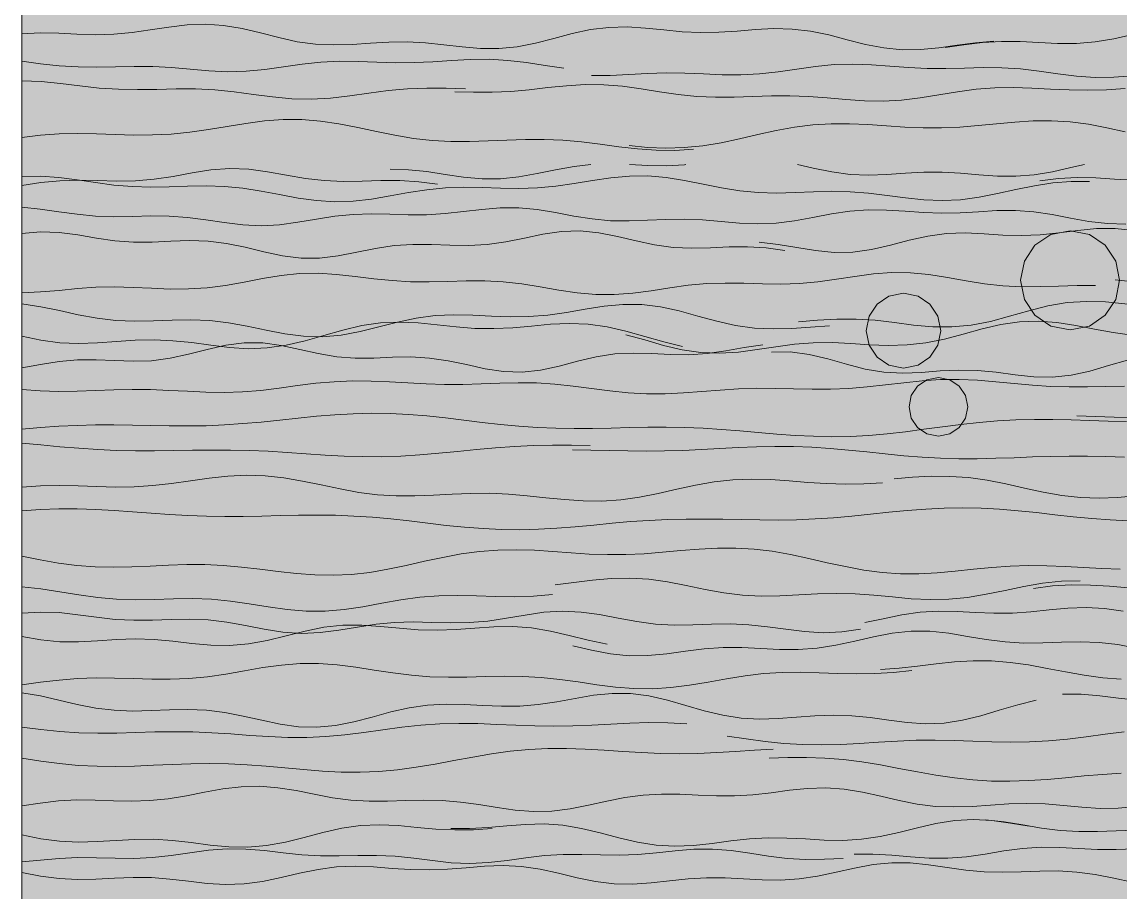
# Model space of a CAD drawing. Header units: metres. Extents: x 0 to 46.1, y -33.1 to 1.9.
# Drawn here: x 9 to 10.358, y -26.9 to -25.823 of the extents above; entities that cross this region are included whole.
import ezdxf

# ---------------------------------------------------------------- set-up
doc = ezdxf.new("R2010")
doc.units = ezdxf.units.M
doc.header["$LTSCALE"] = 0.02
doc.layers.add('CONTEXT', color=7, linetype='Continuous', lineweight=13, true_color=0x787878)
doc.layers.add('SEEN', color=7, linetype='Continuous', lineweight=20, true_color=0x000000)
doc.layers.add('FILL_(240, 240, 240)', color=7, linetype='Continuous', true_color=0xf0f0f0)

msp = doc.modelspace()

# ---------------------------------------------------------------- hatches: boundary and pattern name
at = {"layer": 'FILL_(240, 240, 240)'}
msp.add_hatch(color=256, dxfattribs=at).paths.add_polyline_path([(19, -28), (19, -25.5), (9, -25.5), (9, -28), (19, -28)])

# ---------------------------------------------------------------- linework, layer by layer
at = {"layer": 'CONTEXT'}
msp.add_lwpolyline([(9, -28), (19, -28), (19, -25.5), (9, -25.5), (9, -28)], close=True, dxfattribs=at)
at = {"layer": 'CONTEXT', "lineweight": 9, "transparency": 33554470}
for points in [[(9, -25.8382), (9.0227, -25.8371), (9.0454, -25.8375), (9.068, -25.8386), (9.0907, -25.8393), (9.1134, -25.8387), (9.1361, -25.8367), (9.1587, -25.8334), (9.1814, -25.8298), (9.2041, -25.827), (9.2268, -25.8262), (9.2494, -25.8278), (9.2721, -25.8317), (9.2948, -25.8371), (9.3175, -25.8429), (9.3401, -25.8479), (9.3628, -25.8509), (9.3855, -25.8519), (9.4082, -25.8512), (9.4308, -25.8496), (9.4535, -25.8483), (9.4762, -25.8481), (9.4989, -25.8493), (9.5215, -25.8517), (9.5442, -25.8544), (9.5669, -25.8563), (9.5896, -25.8563), (9.6122, -25.8541), (9.6349, -25.8496), (9.6576, -25.8438), (9.6803, -25.8379), (9.7029, -25.833), (9.7256, -25.8302), (9.7483, -25.8297), (9.771, -25.8311), (9.7936, -25.8334), (9.8163, -25.8355), (9.839, -25.8366), (9.8617, -25.8362), (9.8843, -25.8347), (9.907, -25.8328), (9.9297, -25.8317), (9.9524, -25.8322), (9.975, -25.8349), (9.9977, -25.8396), (10.0204, -25.8454), (10.0431, -25.8512), (10.0657, -25.8556), (10.0884, -25.8579), (10.1111, -25.8577), (10.1338, -25.8555), (10.1564, -25.8523), (10.1791, -25.8493), (10.2018, -25.8473)], [(10.1414, -25.8552), (10.1646, -25.8518), (10.1878, -25.8491), (10.211, -25.8477), (10.2342, -25.8478), (10.2574, -25.8489), (10.2806, -25.8501), (10.3038, -25.8501), (10.327, -25.8482), (10.3502, -25.8443), (10.3735, -25.8389)], [(9, -25.872), (9.0231, -25.8751), (9.0462, -25.8777), (9.0693, -25.8792), (9.0924, -25.8794), (9.1155, -25.8789), (9.1386, -25.8784), (9.1617, -25.8787), (9.1848, -25.88), (9.2079, -25.882), (9.231, -25.884), (9.2541, -25.885), (9.2772, -25.8845), (9.3003, -25.8823), (9.3234, -25.879), (9.3465, -25.8757), (9.3696, -25.8732), (9.3927, -25.8721), (9.4158, -25.8722), (9.4389, -25.8731), (9.462, -25.8739), (9.4851, -25.8738), (9.5082, -25.8728), (9.5313, -25.8712), (9.5544, -25.8699), (9.5775, -25.8697), (9.6006, -25.871), (9.6237, -25.8738), (9.6468, -25.8773), (9.6699, -25.8806)], [(9.7044, -25.8898), (9.7274, -25.8897), (9.7505, -25.8885), (9.7735, -25.8872), (9.7966, -25.8864), (9.8197, -25.8867), (9.8427, -25.8877), (9.8658, -25.8887), (9.8888, -25.8889), (9.9119, -25.8878), (9.935, -25.8852), (9.958, -25.8818), (9.9811, -25.8785), (10.0041, -25.8762), (10.0272, -25.8756), (10.0503, -25.8764), (10.0733, -25.8782), (10.0964, -25.88), (10.1194, -25.8811), (10.1425, -25.8811), (10.1656, -25.8805), (10.1886, -25.8798), (10.2117, -25.8801), (10.2347, -25.8816), (10.2578, -25.8844), (10.2809, -25.8877), (10.3039, -25.8905), (10.327, -25.892), (10.35, -25.8919), (10.3731, -25.8902)], [(9, -25.8964), (9.0238, -25.8973), (9.0477, -25.8996), (9.0715, -25.9026), (9.0954, -25.9052), (9.1192, -25.9068), (9.143, -25.9072), (9.1669, -25.9069), (9.1907, -25.9063), (9.2146, -25.9063), (9.2384, -25.9075), (9.2622, -25.91), (9.2861, -25.9131), (9.3099, -25.9162), (9.3338, -25.9184), (9.3576, -25.9189), (9.3815, -25.9176), (9.4053, -25.9148), (9.4291, -25.9114), (9.453, -25.9083), (9.4768, -25.9061), (9.5007, -25.9053), (9.5245, -25.9055), (9.5483, -25.9062)], [(9.5353, -25.91), (9.5583, -25.9105), (9.5813, -25.9105), (9.6043, -25.9094), (9.6273, -25.9073), (9.6504, -25.9047), (9.6734, -25.9023), (9.6964, -25.9009), (9.7194, -25.9011), (9.7424, -25.903), (9.7655, -25.9061), (9.7885, -25.9098), (9.8115, -25.9132), (9.8345, -25.9155), (9.8575, -25.9166), (9.8806, -25.9164), (9.9036, -25.9156), (9.9266, -25.9148), (9.9496, -25.9148), (9.9726, -25.9157), (9.9956, -25.9175), (10.0187, -25.9195), (10.0417, -25.9211), (10.0647, -25.9214), (10.0877, -25.9202), (10.1107, -25.9174), (10.1338, -25.9137), (10.1568, -25.9099), (10.1798, -25.9067), (10.2028, -25.9049), (10.2258, -25.9045), (10.2489, -25.9053), (10.2719, -25.9065), (10.2949, -25.9076), (10.3179, -25.9079), (10.3409, -25.9073), (10.3639, -25.9059)], [(9, -25.9666), (9.0231, -25.9637), (9.0461, -25.962), (9.0692, -25.9615), (9.0922, -25.962), (9.1153, -25.9628), (9.1384, -25.9634), (9.1614, -25.9633), (9.1845, -25.9621), (9.2075, -25.9598), (9.2306, -25.9565), (9.2537, -25.9527), (9.2767, -25.949), (9.2998, -25.946), (9.3228, -25.9443), (9.3459, -25.9443), (9.369, -25.9461), (9.392, -25.9495), (9.4151, -25.9539), (9.4382, -25.9589), (9.4612, -25.9636), (9.4843, -25.9675), (9.5073, -25.9702), (9.5304, -25.9715), (9.5535, -25.9715), (9.5765, -25.9707), (9.5996, -25.9696), (9.6226, -25.9688), (9.6457, -25.9688), (9.6688, -25.9698), (9.6918, -25.9719), (9.7149, -25.9747), (9.7379, -25.9778), (9.761, -25.9805), (9.7841, -25.9822), (9.8071, -25.9825), (9.8302, -25.981)], [(9.7509, -25.9764), (9.7736, -25.9786), (9.7963, -25.9796), (9.819, -25.9789), (9.8417, -25.9767), (9.8644, -25.9729), (9.8871, -25.9681), (9.9098, -25.9628), (9.9326, -25.9578), (9.9553, -25.9537), (9.978, -25.9508), (10.0007, -25.9494), (10.0234, -25.9494), (10.0461, -25.9505), (10.0688, -25.952), (10.0915, -25.9535), (10.1143, -25.9544), (10.137, -25.9545), (10.1597, -25.9535), (10.1824, -25.9517), (10.2051, -25.9495), (10.2278, -25.9474), (10.2505, -25.946), (10.2732, -25.9458), (10.2959, -25.9472), (10.3187, -25.9501), (10.3414, -25.9544), (10.3641, -25.9595)], [(9.4551, -26.0056), (9.4779, -26.0064), (9.5006, -26.0086), (9.5234, -26.012), (9.5461, -26.0154), (9.5689, -26.0175), (9.5916, -26.0176), (9.6144, -26.0152), (9.6372, -26.0111), (9.6599, -26.0063), (9.6827, -26.0022), (9.7036, -26)], [(9.7511, -26), (9.7737, -26.001), (9.7965, -26.0013), (9.8192, -26.0002), (9.821, -26)], [(9.9589, -26), (9.9785, -26.0043), (10.0013, -26.009), (10.024, -26.012), (10.0468, -26.013), (10.0695, -26.0123), (10.0923, -26.0107), (10.1151, -26.0094), (10.1378, -26.0093), (10.1606, -26.0105), (10.1833, -26.0125), (10.2061, -26.0141), (10.2288, -26.0144), (10.2516, -26.0125), (10.2744, -26.0087), (10.2971, -26.0036), (10.314, -26)], [(9, -26.0256), (9.0234, -26.0221), (9.0467, -26.0199), (9.0701, -26.0192), (9.0935, -26.0198), (9.1168, -26.0204), (9.1402, -26.0201), (9.1635, -26.0181), (9.1869, -26.0145), (9.2103, -26.0102), (9.2336, -26.0065), (9.257, -26.0048), (9.2804, -26.0057), (9.3037, -26.0088), (9.3271, -26.0131), (9.3505, -26.0171), (9.3738, -26.0198), (9.3972, -26.0207), (9.4205, -26.0203), (9.4439, -26.0196), (9.4673, -26.0196), (9.4906, -26.0213), (9.514, -26.0243)], [(9, -26.0148), (9.0228, -26.0143), (9.0455, -26.0157), (9.0683, -26.0186), (9.091, -26.0221), (9.1138, -26.0252), (9.1366, -26.0272), (9.1593, -26.0279), (9.1821, -26.0275), (9.2048, -26.0267), (9.2276, -26.0262), (9.2504, -26.0269), (9.2731, -26.029), (9.2959, -26.0326), (9.3186, -26.037), (9.3414, -26.0413), (9.3642, -26.0445), (9.3869, -26.046), (9.4097, -26.0452), (9.4324, -26.0426), (9.4552, -26.0387), (9.4779, -26.0346), (9.5007, -26.031), (9.5235, -26.0288), (9.5462, -26.028), (9.569, -26.0284), (9.5917, -26.0291), (9.6145, -26.0295), (9.6373, -26.0288), (9.66, -26.0267), (9.6828, -26.0234), (9.7055, -26.0196), (9.7283, -26.0162), (9.7511, -26.0141), (9.7738, -26.0139), (9.7966, -26.0159), (9.8193, -26.0196), (9.8421, -26.0242), (9.8649, -26.0288), (9.8876, -26.0325), (9.9104, -26.0346), (9.9331, -26.0352), (9.9559, -26.0346), (9.9787, -26.0336), (10.0014, -26.033), (10.0242, -26.0335), (10.0469, -26.0353), (10.0697, -26.038), (10.0925, -26.0411), (10.1152, -26.0435), (10.138, -26.0444), (10.1607, -26.0434), (10.1835, -26.0403), (10.2063, -26.0358), (10.229, -26.0307), (10.2518, -26.026), (10.2745, -26.0225), (10.2973, -26.0208), (10.3201, -26.0208)], [(10.2584, -26.0202), (10.2816, -26.0172), (10.3047, -26.0161), (10.3279, -26.0165), (10.3511, -26.0179), (10.3743, -26.0193)], [(9, -26.0528), (9.0227, -26.0549), (9.0455, -26.0582), (9.0682, -26.0614), (9.091, -26.0637), (9.1137, -26.0644), (9.1365, -26.0641), (9.1592, -26.0635), (9.182, -26.0637), (9.2047, -26.0652), (9.2275, -26.0681), (9.2502, -26.0716), (9.273, -26.0744), (9.2957, -26.0755), (9.3185, -26.0743), (9.3412, -26.0713), (9.364, -26.0674), (9.3867, -26.0638), (9.4094, -26.0615), (9.4322, -26.0608), (9.4549, -26.0613), (9.4777, -26.062), (9.5004, -26.062), (9.5232, -26.0606), (9.5459, -26.0581), (9.5687, -26.0554), (9.5914, -26.0535), (9.6142, -26.0534), (9.6369, -26.0555), (9.6597, -26.0592), (9.6824, -26.0636), (9.7052, -26.0672), (9.7279, -26.0693), (9.7507, -26.0697), (9.7734, -26.0688), (9.7961, -26.0677), (9.8189, -26.0674), (9.8416, -26.0683), (9.8644, -26.0703), (9.8871, -26.0723), (9.9099, -26.0733), (9.9326, -26.0725), (9.9554, -26.0696), (9.9781, -26.0654), (10.0009, -26.0609), (10.0236, -26.0575), (10.0464, -26.0559), (10.0691, -26.0562), (10.0919, -26.0577), (10.1146, -26.0593), (10.1374, -26.0601), (10.1601, -26.0596), (10.1828, -26.0582), (10.2056, -26.0569), (10.2283, -26.0566), (10.2511, -26.0582), (10.2738, -26.0616), (10.2966, -26.066), (10.3193, -26.0702), (10.3421, -26.073), (10.3648, -26.0738)], [(9, -26.0853), (9.023, -26.0832), (9.046, -26.084), (9.069, -26.087), (9.092, -26.0908), (9.115, -26.0941), (9.138, -26.0958), (9.1611, -26.0958), (9.1841, -26.0948), (9.2071, -26.094), (9.2301, -26.0946), (9.2531, -26.0974), (9.2761, -26.1022), (9.2991, -26.1078), (9.3221, -26.1127), (9.3451, -26.1156), (9.3681, -26.1156), (9.3911, -26.1128), (9.4141, -26.1084), (9.4371, -26.1037), (9.4602, -26.1002), (9.4832, -26.0986), (9.5062, -26.0987), (9.5292, -26.0996), (9.5522, -26.1), (9.5752, -26.0987), (9.5982, -26.0955), (9.6212, -26.0909), (9.6442, -26.0861), (9.6672, -26.0828), (9.6902, -26.082), (9.7132, -26.0842), (9.7362, -26.0887), (9.7593, -26.0942), (9.7823, -26.0992), (9.8053, -26.1024), (9.8283, -26.1034), (9.8513, -26.1028), (9.8743, -26.1018), (9.8973, -26.1016), (9.9203, -26.103), (9.9433, -26.1062)], [(9.9117, -26.096), (9.9349, -26.0987), (9.958, -26.1025), (9.9812, -26.1063), (10.0043, -26.1086), (10.0275, -26.1083), (10.0506, -26.105), (10.0738, -26.0996), (10.097, -26.0935), (10.1201, -26.0883), (10.1433, -26.0852), (10.1664, -26.0845), (10.1896, -26.0855), (10.2127, -26.0871), (10.2359, -26.0878), (10.259, -26.0869), (10.2822, -26.0845), (10.3054, -26.0814), (10.3285, -26.0791), (10.3517, -26.0789), (10.3748, -26.0815)], [(10.3573, -26.1431), (10.3525, -26.1669), (10.3394, -26.1864), (10.3199, -26.1996), (10.296, -26.2044), (10.2721, -26.1996), (10.2526, -26.1864), (10.2395, -26.1669), (10.2347, -26.1431), (10.2395, -26.1192), (10.2526, -26.0997), (10.2721, -26.0866), (10.296, -26.0817), (10.3199, -26.0866), (10.3394, -26.0997), (10.3525, -26.1192), (10.3573, -26.1431)], [(9, -26.1584), (9.0229, -26.1574), (9.0458, -26.1555), (9.0687, -26.1533), (9.0915, -26.1517), (9.1144, -26.1512), (9.1373, -26.1518), (9.1602, -26.1529), (9.1831, -26.1539), (9.206, -26.1538), (9.2289, -26.1523), (9.2518, -26.1493), (9.2746, -26.1452), (9.2975, -26.1408), (9.3204, -26.137), (9.3433, -26.1347), (9.3662, -26.1344), (9.3891, -26.1357), (9.412, -26.1383), (9.4349, -26.1412), (9.4577, -26.1435), (9.4806, -26.1449), (9.5035, -26.145), (9.5264, -26.1444), (9.5493, -26.1437), (9.5722, -26.1436), (9.5951, -26.1448), (9.618, -26.1475), (9.6408, -26.1512), (9.6637, -26.1553), (9.6866, -26.1587), (9.7095, -26.1607), (9.7324, -26.1607), (9.7553, -26.159), (9.7782, -26.1559), (9.8011, -26.1523), (9.8239, -26.1492), (9.8468, -26.1472), (9.8697, -26.1465), (9.8926, -26.1468), (9.9155, -26.1474), (9.9384, -26.1477), (9.9613, -26.1469), (9.9842, -26.1448), (10.007, -26.1417), (10.0299, -26.1382), (10.0528, -26.1352), (10.0757, -26.1336), (10.0986, -26.1339), (10.1215, -26.136), (10.1444, -26.1395), (10.1673, -26.1436), (10.1901, -26.1473), (10.213, -26.1499), (10.2359, -26.151), (10.2588, -26.1509), (10.2817, -26.1502), (10.3046, -26.1495), (10.3275, -26.1497)], [(10.3518, -26.1426), (10.375, -26.145)], [(10.1362, -26.2054), (10.1326, -26.2234), (10.1227, -26.2381), (10.108, -26.248), (10.09, -26.2516), (10.072, -26.248), (10.0573, -26.2381), (10.0474, -26.2234), (10.0437, -26.2054), (10.0474, -26.1874), (10.0573, -26.1727), (10.072, -26.1628), (10.09, -26.1591), (10.108, -26.1628), (10.1227, -26.1727), (10.1326, -26.1874), (10.1362, -26.2054)], [(9, -26.1722), (9.0232, -26.1757), (9.0464, -26.1806), (9.0697, -26.1858), (9.0929, -26.1901), (9.1161, -26.1928), (9.1393, -26.1937), (9.1625, -26.1932), (9.1858, -26.1923), (9.209, -26.1918), (9.2322, -26.1928), (9.2554, -26.1955), (9.2786, -26.1997), (9.3019, -26.2047), (9.3251, -26.2093), (9.3483, -26.2123), (9.3715, -26.2129), (9.3947, -26.2109), (9.418, -26.2066), (9.4412, -26.2008), (9.4644, -26.1949), (9.4876, -26.19), (9.5108, -26.1868), (9.5341, -26.1856), (9.5573, -26.1861), (9.5805, -26.1873), (9.6037, -26.1882), (9.6269, -26.1879), (9.6502, -26.1861), (9.6734, -26.1827), (9.6966, -26.1787), (9.7198, -26.1751), (9.743, -26.173), (9.7663, -26.1731), (9.7895, -26.1759), (9.8127, -26.1809), (9.8359, -26.1873), (9.8591, -26.1936), (9.8824, -26.1989), (9.9056, -26.2022), (9.9288, -26.2033), (9.952, -26.2026), (9.9752, -26.2009), (9.9985, -26.1993)], [(9.9601, -26.1943), (9.9838, -26.1925), (10.0075, -26.1911), (10.0313, -26.191), (10.055, -26.1925), (10.0787, -26.1953), (10.1025, -26.1984), (10.1262, -26.2006), (10.1499, -26.2008), (10.1737, -26.1986), (10.1974, -26.1939), (10.2211, -26.1875), (10.2449, -26.1807), (10.2686, -26.1747), (10.2923, -26.1706), (10.3161, -26.1691), (10.3398, -26.1698), (10.3635, -26.1721), (10.3873, -26.1748), (10.411, -26.1768), (10.4347, -26.1774), (10.4585, -26.1764), (10.4822, -26.1744), (10.5059, -26.1724)], [(9, -26.212), (9.0233, -26.2172), (9.0467, -26.2203), (9.07, -26.2213), (9.0933, -26.2205), (9.1167, -26.2188), (9.14, -26.2172), (9.1634, -26.2167), (9.1867, -26.2178), (9.21, -26.2202), (9.2334, -26.2234), (9.2567, -26.2262), (9.28, -26.2277), (9.3034, -26.2268), (9.3267, -26.2235), (9.3501, -26.218), (9.3734, -26.2113), (9.3967, -26.2046), (9.4201, -26.1991), (9.4434, -26.1957), (9.4667, -26.1947), (9.4901, -26.1958), (9.5134, -26.1982), (9.5368, -26.2008), (9.5601, -26.2025), (9.5834, -26.2028), (9.6068, -26.2017), (9.6301, -26.1996), (9.6534, -26.1974), (9.6768, -26.1964), (9.7001, -26.1973), (9.7235, -26.2006), (9.7468, -26.2059), (9.7701, -26.2126), (9.7935, -26.2193), (9.8168, -26.2248)], [(9.7468, -26.2104), (9.77, -26.2169), (9.7932, -26.2236), (9.8163, -26.2291), (9.8395, -26.2325), (9.8627, -26.2334), (9.8858, -26.2319), (9.909, -26.2288), (9.9322, -26.2252), (9.9554, -26.2222), (9.9785, -26.2204), (10.0017, -26.2202), (10.0249, -26.2213), (10.048, -26.2228), (10.0712, -26.2237), (10.0944, -26.223), (10.1175, -26.2204), (10.1407, -26.2157), (10.1639, -26.2097), (10.1871, -26.2033), (10.2102, -26.1979), (10.2334, -26.1944), (10.2566, -26.1936), (10.2797, -26.1953), (10.3029, -26.1989), (10.3261, -26.2035), (10.3493, -26.2078), (10.3724, -26.211)], [(9, -26.2514), (9.0229, -26.2471), (9.0458, -26.2434), (9.0687, -26.2414), (9.0916, -26.2413), (9.1145, -26.2424), (9.1374, -26.2432), (9.1603, -26.2425), (9.1832, -26.2395), (9.2061, -26.2345), (9.229, -26.2285), (9.2519, -26.2233), (9.2748, -26.2203), (9.2977, -26.2205), (9.3206, -26.2236), (9.3435, -26.2285), (9.3664, -26.2337), (9.3893, -26.2376), (9.4122, -26.2394), (9.4351, -26.2393), (9.458, -26.2383), (9.4809, -26.2379), (9.5038, -26.2392), (9.5268, -26.2425), (9.5497, -26.2474), (9.5726, -26.2524), (9.5955, -26.2559), (9.6184, -26.2567), (9.6413, -26.2542), (9.6642, -26.2492), (9.6871, -26.2432), (9.71, -26.2377), (9.7329, -26.2342), (9.7558, -26.233), (9.7787, -26.2337), (9.8016, -26.2349), (9.8245, -26.2352), (9.8474, -26.2338), (9.8703, -26.2305), (9.8932, -26.2264), (9.9161, -26.2228)], [(9.9269, -26.2318), (9.95, -26.2317), (9.9732, -26.2347), (9.9964, -26.2403), (10.0195, -26.247), (10.0427, -26.253), (10.0658, -26.2568), (10.089, -26.258), (10.1121, -26.257), (10.1353, -26.2552), (10.1584, -26.2541), (10.1816, -26.2546), (10.2048, -26.2568), (10.2279, -26.26), (10.2511, -26.2626), (10.2742, -26.2631), (10.2974, -26.2606), (10.3205, -26.2554), (10.3437, -26.2486), (10.3668, -26.242)], [(9, -26.2783), (9.0227, -26.28), (9.0454, -26.2806), (9.0682, -26.2802), (9.0909, -26.2794), (9.1136, -26.2785), (9.1363, -26.278), (9.159, -26.2782), (9.1818, -26.2792), (9.2045, -26.2804), (9.2272, -26.2815), (9.2499, -26.2818), (9.2726, -26.2811), (9.2953, -26.2793), (9.3181, -26.2765), (9.3408, -26.2734), (9.3635, -26.2705), (9.3862, -26.2685), (9.4089, -26.2675), (9.4317, -26.2677), (9.4544, -26.2687), (9.4771, -26.2701), (9.4998, -26.2713), (9.5225, -26.2719), (9.5453, -26.2718), (9.568, -26.2711), (9.5907, -26.2702), (9.6134, -26.2697), (9.6361, -26.2701), (9.6588, -26.2715), (9.6816, -26.2739), (9.7043, -26.2769), (9.727, -26.2798), (9.7497, -26.2821), (9.7724, -26.2834), (9.7952, -26.2834), (9.8179, -26.2823), (9.8406, -26.2806), (9.8633, -26.2788), (9.886, -26.2774), (9.9088, -26.2767), (9.9315, -26.2768), (9.9542, -26.2773), (9.9769, -26.2778), (9.9996, -26.2778), (10.0223, -26.2769), (10.0451, -26.275), (10.0678, -26.2725), (10.0905, -26.2697), (10.1132, -26.2673), (10.1359, -26.2658), (10.1587, -26.2656), (10.1814, -26.2666), (10.2041, -26.2685), (10.2268, -26.2708), (10.2495, -26.2728), (10.2723, -26.2743), (10.295, -26.2749), (10.3177, -26.2748), (10.3404, -26.2743), (10.3631, -26.2741)], [(10.1694, -26.2996), (10.1665, -26.3137), (10.1588, -26.3252), (10.1472, -26.333), (10.1331, -26.3358), (10.119, -26.333), (10.1075, -26.3252), (10.0997, -26.3137), (10.0969, -26.2996), (10.0997, -26.2855), (10.1075, -26.2739), (10.119, -26.2662), (10.1331, -26.2633), (10.1472, -26.2662), (10.1588, -26.2739), (10.1665, -26.2855), (10.1694, -26.2996)], [(9, -26.3273), (9.0228, -26.3252), (9.0455, -26.3236), (9.0683, -26.3225), (9.091, -26.322), (9.1138, -26.322), (9.1366, -26.3223), (9.1593, -26.3228), (9.1821, -26.3232), (9.2048, -26.3232), (9.2276, -26.3229), (9.2504, -26.3219), (9.2731, -26.3204), (9.2959, -26.3184), (9.3187, -26.3161), (9.3414, -26.3136), (9.3642, -26.3113), (9.3869, -26.3094), (9.4097, -26.3081), (9.4325, -26.3075), (9.4552, -26.3078), (9.478, -26.309), (9.5007, -26.3109), (9.5235, -26.3134), (9.5463, -26.3161), (9.569, -26.3189), (9.5918, -26.3215), (9.6145, -26.3236), (9.6373, -26.3252), (9.6601, -26.3261), (9.6828, -26.3265), (9.7056, -26.3263), (9.7284, -26.3258), (9.7511, -26.3253), (9.7739, -26.3249), (9.7966, -26.3248), (9.8194, -26.3251), (9.8422, -26.326), (9.8649, -26.3275), (9.8877, -26.3293), (9.9104, -26.3312), (9.9332, -26.3332), (9.956, -26.3349), (9.9787, -26.336), (10.0015, -26.3365), (10.0242, -26.3361), (10.047, -26.3349), (10.0698, -26.3329), (10.0925, -26.3304), (10.1153, -26.3274), (10.1381, -26.3243), (10.1608, -26.3214), (10.1836, -26.3189), (10.2063, -26.3169), (10.2291, -26.3157), (10.2519, -26.3151), (10.2746, -26.3152), (10.2974, -26.3157), (10.3201, -26.3164), (10.3429, -26.3172), (10.3657, -26.3178)], [(10.3042, -26.3109), (10.3274, -26.3117), (10.3506, -26.3125), (10.3738, -26.313)], [(9, -26.3446), (9.0234, -26.3467), (9.0468, -26.3489), (9.0703, -26.3508), (9.0937, -26.3524), (9.1171, -26.3535), (9.1405, -26.354), (9.164, -26.354), (9.1874, -26.3537), (9.2108, -26.3533), (9.2342, -26.353), (9.2577, -26.3531), (9.2811, -26.3536), (9.3045, -26.3546), (9.3279, -26.356), (9.3513, -26.3576), (9.3748, -26.3592), (9.3982, -26.3605), (9.4216, -26.3612), (9.445, -26.3613), (9.4685, -26.3606), (9.4919, -26.3591), (9.5153, -26.3571), (9.5387, -26.3548), (9.5622, -26.3525), (9.5856, -26.3503), (9.609, -26.3486), (9.6324, -26.3476), (9.6559, -26.3471), (9.6793, -26.3472), (9.7027, -26.3476)], [(9.6809, -26.3526), (9.7036, -26.353), (9.7264, -26.3536), (9.7491, -26.3541), (9.7719, -26.3543), (9.7946, -26.3541), (9.8173, -26.3535), (9.8401, -26.3525), (9.8628, -26.3513), (9.8856, -26.3501), (9.9083, -26.3491), (9.9311, -26.3486), (9.9538, -26.3488), (9.9765, -26.3496), (9.9993, -26.351), (10.022, -26.3531), (10.0448, -26.3554), (10.0675, -26.3578), (10.0903, -26.3601), (10.113, -26.3619), (10.1357, -26.3632), (10.1585, -26.3638), (10.1812, -26.3638), (10.204, -26.3633), (10.2267, -26.3625), (10.2495, -26.3616), (10.2722, -26.3609), (10.295, -26.3605), (10.3177, -26.3605), (10.3404, -26.361), (10.3632, -26.3617)], [(9, -26.3989), (9.0231, -26.3972), (9.0463, -26.3968), (9.0694, -26.3974), (9.0925, -26.3983), (9.1157, -26.3988), (9.1388, -26.3985), (9.1619, -26.397), (9.1851, -26.3944), (9.2082, -26.3912), (9.2313, -26.3879), (9.2545, -26.3854), (9.2776, -26.3843), (9.3007, -26.385), (9.3239, -26.3874), (9.347, -26.3914), (9.3701, -26.3962), (9.3933, -26.4011), (9.4164, -26.4054), (9.4395, -26.4083), (9.4627, -26.4097), (9.4858, -26.4098), (9.5089, -26.4089), (9.5321, -26.4076), (9.5552, -26.4066), (9.5784, -26.4065), (9.6015, -26.4075), (9.6246, -26.4095), (9.6478, -26.412), (9.6709, -26.4144), (9.694, -26.416), (9.7172, -26.4161), (9.7403, -26.4145), (9.7634, -26.4112), (9.7866, -26.4067), (9.8097, -26.4015), (9.8328, -26.3965), (9.856, -26.3925), (9.8791, -26.3899), (9.9022, -26.389), (9.9254, -26.3896), (9.9485, -26.3912), (9.9716, -26.3931), (9.9948, -26.3946), (10.0179, -26.3953), (10.041, -26.3949), (10.0642, -26.3935)], [(10.0783, -26.3885), (10.1013, -26.3867), (10.1244, -26.3855), (10.1474, -26.3856), (10.1705, -26.3872), (10.1935, -26.3904), (10.2166, -26.3949), (10.2396, -26.4001), (10.2626, -26.405), (10.2857, -26.4091), (10.3087, -26.4117), (10.3318, -26.4125), (10.3548, -26.4117), (10.3779, -26.4097)], [(9, -26.4284), (9.0228, -26.4268), (9.0456, -26.4259), (9.0684, -26.4258), (9.0912, -26.4265), (9.114, -26.4277), (9.1368, -26.4294), (9.1596, -26.4311), (9.1825, -26.4328), (9.2053, -26.4341), (9.2281, -26.435), (9.2509, -26.4353), (9.2737, -26.4352), (9.2965, -26.4348), (9.3193, -26.4342), (9.3421, -26.4337), (9.3649, -26.4335), (9.3877, -26.4338), (9.4105, -26.4347), (9.4333, -26.4362), (9.4561, -26.4383), (9.4789, -26.4408), (9.5018, -26.4435), (9.5246, -26.4462), (9.5474, -26.4485), (9.5702, -26.4503), (9.593, -26.4514), (9.6158, -26.4516), (9.6386, -26.451), (9.6614, -26.4497), (9.6842, -26.4479), (9.707, -26.4458), (9.7298, -26.4436), (9.7526, -26.4416), (9.7754, -26.44), (9.7982, -26.4389), (9.8211, -26.4384), (9.8439, -26.4384), (9.8667, -26.4387), (9.8895, -26.4391), (9.9123, -26.4395), (9.9351, -26.4396), (9.9579, -26.4392), (9.9807, -26.4382), (10.0035, -26.4367), (10.0263, -26.4347), (10.0491, -26.4324), (10.0719, -26.43), (10.0947, -26.4278), (10.1175, -26.426), (10.1404, -26.4248), (10.1632, -26.4244), (10.186, -26.4249), (10.2088, -26.4261), (10.2316, -26.4281), (10.2544, -26.4304), (10.2772, -26.433), (10.3, -26.4355), (10.3228, -26.4377), (10.3456, -26.4394), (10.3684, -26.4405)], [(9, -26.4843), (9.0226, -26.489), (9.0453, -26.493), (9.0679, -26.4959), (9.0905, -26.4976), (9.1131, -26.498), (9.1358, -26.4976), (9.1584, -26.4965), (9.181, -26.4954), (9.2037, -26.4948), (9.2263, -26.4948), (9.2489, -26.4959), (9.2716, -26.4978), (9.2942, -26.5003), (9.3168, -26.5031), (9.3394, -26.5057), (9.3621, -26.5074), (9.3847, -26.5079), (9.4073, -26.5069), (9.43, -26.5044), (9.4526, -26.5006), (9.4752, -26.4959), (9.4979, -26.4907), (9.5205, -26.4858), (9.5431, -26.4816), (9.5657, -26.4785), (9.5884, -26.4768), (9.611, -26.4764), (9.6336, -26.4771), (9.6563, -26.4786), (9.6789, -26.4802), (9.7015, -26.4817), (9.7242, -26.4824), (9.7468, -26.4823), (9.7694, -26.4813), (9.792, -26.4795), (9.8147, -26.4775), (9.8373, -26.4756), (9.8599, -26.4744), (9.8826, -26.4743), (9.9052, -26.4756), (9.9278, -26.4783), (9.9504, -26.4823), (9.9731, -26.4872), (9.9957, -26.4924), (10.0183, -26.4973), (10.041, -26.5016), (10.0636, -26.5045), (10.0862, -26.5061), (10.1089, -26.5062), (10.1315, -26.505), (10.1541, -26.503), (10.1767, -26.5006), (10.1994, -26.4984), (10.222, -26.4968), (10.2446, -26.496), (10.2673, -26.4961), (10.2899, -26.497), (10.3125, -26.4984), (10.3352, -26.4997), (10.3578, -26.5005)], [(9.6591, -26.5199), (9.6823, -26.517), (9.7054, -26.5141), (9.7286, -26.512), (9.7518, -26.5115), (9.775, -26.5129), (9.7982, -26.5162), (9.8214, -26.5207), (9.8446, -26.5255), (9.8678, -26.5297), (9.891, -26.5325), (9.9141, -26.5337), (9.9373, -26.5335), (9.9605, -26.5323), (9.9837, -26.5311), (10.0069, -26.5305), (10.0301, -26.531), (10.0533, -26.5326), (10.0765, -26.5348), (10.0997, -26.537), (10.1228, -26.5381), (10.146, -26.5377), (10.1692, -26.5355), (10.1924, -26.5315), (10.2156, -26.5267), (10.2388, -26.5218), (10.262, -26.5178), (10.2852, -26.5154), (10.3084, -26.5148)], [(9, -26.5224), (9.0234, -26.5249), (9.0468, -26.5285), (9.0703, -26.5323), (9.0937, -26.5356), (9.1171, -26.5376), (9.1405, -26.5382), (9.164, -26.5378), (9.1874, -26.5371), (9.2108, -26.5368), (9.2342, -26.5377), (9.2577, -26.5399), (9.2811, -26.5432), (9.3045, -26.547), (9.3279, -26.5504), (9.3514, -26.5524), (9.3748, -26.5525), (9.3982, -26.5505), (9.4216, -26.5469), (9.4451, -26.5425), (9.4685, -26.5383), (9.4919, -26.535), (9.5153, -26.5332), (9.5388, -26.5328), (9.5622, -26.5335), (9.5856, -26.5343), (9.609, -26.5346), (9.6325, -26.5338), (9.6559, -26.5318)], [(10.2509, -26.5244), (10.2743, -26.5212), (10.2978, -26.5197), (10.3212, -26.52), (10.3446, -26.5215), (10.368, -26.5235)], [(9, -26.555), (9.023, -26.5534), (9.0461, -26.5541), (9.0691, -26.5567), (9.0922, -26.5599), (9.1152, -26.5625), (9.1383, -26.5637), (9.1613, -26.5635), (9.1843, -26.5626), (9.2074, -26.5621), (9.2304, -26.563), (9.2535, -26.5658), (9.2765, -26.57), (9.2995, -26.5745), (9.3226, -26.5782), (9.3456, -26.5798), (9.3687, -26.5789), (9.3917, -26.5759), (9.4148, -26.572), (9.4378, -26.5685), (9.4608, -26.5663), (9.4839, -26.5657), (9.5069, -26.5662), (9.53, -26.5668), (9.553, -26.5665), (9.576, -26.5646), (9.5991, -26.5612), (9.6221, -26.5572), (9.6452, -26.5538), (9.6682, -26.5524), (9.6913, -26.5534), (9.7143, -26.5566), (9.7373, -26.561), (9.7604, -26.5653), (9.7834, -26.5684), (9.8065, -26.5697), (9.8295, -26.5694), (9.8526, -26.5685), (9.8756, -26.5682), (9.8986, -26.5691), (9.9217, -26.5716), (9.9447, -26.5748), (9.9678, -26.5777), (9.9908, -26.579), (10.0138, -26.578), (10.0369, -26.5747)], [(10.0422, -26.5665), (10.065, -26.5617), (10.0878, -26.557), (10.1106, -26.5537), (10.1334, -26.5523), (10.1562, -26.5527), (10.179, -26.5539), (10.2018, -26.5549), (10.2247, -26.5548), (10.2475, -26.5533), (10.2703, -26.5509), (10.2931, -26.5486), (10.3159, -26.5477), (10.3387, -26.5489), (10.3615, -26.5523)], [(9, -26.5837), (9.0233, -26.5879), (9.0467, -26.5901), (9.07, -26.5902), (9.0934, -26.5889), (9.1167, -26.5874), (9.14, -26.5866), (9.1634, -26.5874), (9.1867, -26.5895), (9.21, -26.5922), (9.2334, -26.5943), (9.2567, -26.5947), (9.2801, -26.5928), (9.3034, -26.5885), (9.3267, -26.5828), (9.3501, -26.5769), (9.3734, -26.5723), (9.3967, -26.5698), (9.4201, -26.5696), (9.4434, -26.5712), (9.4668, -26.5735), (9.4901, -26.5754), (9.5134, -26.5759), (9.5368, -26.5751), (9.5601, -26.5733), (9.5835, -26.5716), (9.6068, -26.5712), (9.6301, -26.573), (9.6535, -26.5769), (9.6768, -26.5824), (9.7001, -26.5883), (9.7235, -26.5931)], [(9.6811, -26.5951), (9.7043, -26.6008), (9.7276, -26.6053), (9.7508, -26.6076), (9.774, -26.6073), (9.7973, -26.6051), (9.8205, -26.602), (9.8437, -26.5991), (9.867, -26.5975), (9.8902, -26.5974), (9.9135, -26.5984), (9.9367, -26.5996), (9.9599, -26.5998), (9.9832, -26.5982), (10.0064, -26.5946), (10.0297, -26.5894), (10.0529, -26.584), (10.0761, -26.5795), (10.0994, -26.5771), (10.1226, -26.5772), (10.1459, -26.5797), (10.1691, -26.5836), (10.1923, -26.5875), (10.2156, -26.5905), (10.2388, -26.5918), (10.2621, -26.5916), (10.2853, -26.5907), (10.3085, -26.5902), (10.3318, -26.5911), (10.355, -26.5938), (10.3783, -26.5981)], [(9, -26.6434), (9.0229, -26.6404), (9.0459, -26.6377), (9.0688, -26.6358), (9.0917, -26.635), (9.1146, -26.6351), (9.1376, -26.6357), (9.1605, -26.6364), (9.1834, -26.6365), (9.2063, -26.6356), (9.2293, -26.6334), (9.2522, -26.6301), (9.2751, -26.6261), (9.298, -26.6222), (9.321, -26.6191), (9.3439, -26.6173), (9.3668, -26.6172), (9.3898, -26.6188), (9.4127, -26.6216), (9.4356, -26.6252), (9.4585, -26.6287), (9.4815, -26.6316), (9.5044, -26.6335), (9.5273, -26.6341), (9.5502, -26.6339), (9.5732, -26.6332), (9.5961, -26.6327), (9.619, -26.633), (9.6419, -26.6343), (9.6649, -26.6367), (9.6878, -26.6399), (9.7107, -26.6434), (9.7337, -26.6463), (9.7566, -26.6481), (9.7795, -26.6484), (9.8024, -26.6469), (9.8254, -26.6439), (9.8483, -26.64), (9.8712, -26.6359), (9.8941, -26.6322), (9.9171, -26.6295), (9.94, -26.6281), (9.9629, -26.6279), (9.9858, -26.6285), (10.0088, -26.6294), (10.0317, -26.6299), (10.0546, -26.6295), (10.0776, -26.6281), (10.1005, -26.6258)], [(10.0616, -26.6245), (10.0845, -26.6228), (10.1074, -26.6203), (10.1303, -26.6175), (10.1532, -26.6151), (10.1761, -26.6138), (10.199, -26.6139), (10.2218, -26.6157), (10.2447, -26.6189), (10.2676, -26.6231), (10.2905, -26.6276), (10.3134, -26.6317), (10.3363, -26.6347), (10.3592, -26.6363)], [(9, -26.6533), (9.0228, -26.6571), (9.0456, -26.6623), (9.0684, -26.6677), (9.0912, -26.6722), (9.114, -26.675), (9.1368, -26.6759), (9.1596, -26.6754), (9.1824, -26.6744), (9.2052, -26.6739), (9.228, -26.6749), (9.2508, -26.6778), (9.2736, -26.6822), (9.2964, -26.6874), (9.3192, -26.6922), (9.342, -26.6954), (9.3648, -26.696), (9.3876, -26.6939), (9.4104, -26.6893), (9.4332, -26.6833), (9.456, -26.677), (9.4788, -26.6718), (9.5016, -26.6685), (9.5244, -26.6673), (9.5472, -26.6677), (9.57, -26.669), (9.5928, -26.6699), (9.6156, -26.6697), (9.6384, -26.6678), (9.6613, -26.6644), (9.6841, -26.6602), (9.7069, -26.6564), (9.7297, -26.6541), (9.7525, -26.6542), (9.7753, -26.6571), (9.7981, -26.6623), (9.8209, -26.6689), (9.8437, -26.6756), (9.8665, -26.6812), (9.8893, -26.6848), (9.9121, -26.686), (9.9349, -26.6853), (9.9577, -26.6835), (9.9805, -26.6818), (10.0033, -26.681), (10.0261, -26.6818), (10.0489, -26.6841), (10.0717, -26.6872), (10.0945, -26.6901), (10.1173, -26.6916), (10.1401, -26.6908), (10.1629, -26.6874), (10.1857, -26.6818), (10.2085, -26.675), (10.2313, -26.6681), (10.2541, -26.6624)], [(10.2867, -26.655), (10.3098, -26.6551), (10.3328, -26.657), (10.3558, -26.6598), (10.3788, -26.6623)], [(9, -26.6959), (9.0235, -26.6988), (9.047, -26.7012), (9.0705, -26.7027), (9.094, -26.7033), (9.1175, -26.7031), (9.141, -26.7025), (9.1644, -26.7018), (9.1879, -26.7015), (9.2114, -26.7017), (9.2349, -26.7027), (9.2584, -26.7042), (9.2819, -26.706), (9.3054, -26.7075), (9.3289, -26.7085), (9.3524, -26.7085), (9.3759, -26.7074), (9.3994, -26.7053), (9.4229, -26.7024), (9.4463, -26.6991), (9.4698, -26.696), (9.4933, -26.6934), (9.5168, -26.6918), (9.5403, -26.6912), (9.5638, -26.6915), (9.5873, -26.6924), (9.6108, -26.6935), (9.6343, -26.6943), (9.6578, -26.6946), (9.6813, -26.6943), (9.7048, -26.6933), (9.7282, -26.6921), (9.7517, -26.6909), (9.7752, -26.6902), (9.7987, -26.6904), (9.8222, -26.6916)], [(9.8721, -26.7071), (9.8955, -26.7104), (9.9188, -26.7135), (9.9422, -26.7159), (9.9655, -26.7174), (9.9889, -26.7177), (10.0123, -26.7171), (10.0356, -26.7159), (10.059, -26.7143), (10.0824, -26.713), (10.1057, -26.7121), (10.1291, -26.7119), (10.1525, -26.7124), (10.1758, -26.7132), (10.1992, -26.714), (10.2225, -26.7144), (10.2459, -26.7141), (10.2693, -26.7129), (10.2926, -26.7107), (10.316, -26.7078), (10.3394, -26.7046), (10.3627, -26.7016)], [(9, -26.7342), (9.0232, -26.738), (9.0464, -26.741), (9.0697, -26.7431), (9.0929, -26.7443), (9.1161, -26.7444), (9.1393, -26.7439), (9.1625, -26.7429), (9.1858, -26.7419), (9.209, -26.7411), (9.2322, -26.7408), (9.2554, -26.7412), (9.2786, -26.7424), (9.3019, -26.7441), (9.3251, -26.7463), (9.3483, -26.7484), (9.3715, -26.7503), (9.3947, -26.7514), (9.418, -26.7516), (9.4412, -26.7507), (9.4644, -26.7486), (9.4876, -26.7454), (9.5108, -26.7415), (9.534, -26.7372), (9.5573, -26.7328), (9.5805, -26.7289), (9.6037, -26.7257), (9.6269, -26.7234), (9.6501, -26.7223), (9.6734, -26.7222), (9.6966, -26.723), (9.7198, -26.7244), (9.743, -26.7259), (9.7662, -26.7274), (9.7895, -26.7284), (9.8127, -26.7287), (9.8359, -26.7284), (9.8591, -26.7274), (9.8823, -26.726), (9.9056, -26.7245), (9.9288, -26.7231)], [(9.9241, -26.7344), (9.947, -26.7335), (9.9699, -26.7333), (9.9928, -26.7341), (10.0157, -26.736), (10.0386, -26.7389), (10.0615, -26.7426), (10.0844, -26.7468), (10.1072, -26.7511), (10.1301, -26.7552), (10.153, -26.7586), (10.1759, -26.7611), (10.1988, -26.7625), (10.2217, -26.7628), (10.2446, -26.762), (10.2675, -26.7604), (10.2904, -26.7584), (10.3133, -26.7562), (10.3362, -26.7543), (10.359, -26.7528)], [(9, -26.7933), (9.0226, -26.7897), (9.0452, -26.7871), (9.0678, -26.7859), (9.0904, -26.786), (9.113, -26.7868), (9.1356, -26.7873), (9.1582, -26.7867), (9.1807, -26.7844), (9.2033, -26.7807), (9.2259, -26.7763), (9.2485, -26.7722), (9.2711, -26.7695), (9.2937, -26.769), (9.3163, -26.7708), (9.3389, -26.7744), (9.3615, -26.7789), (9.3841, -26.7831), (9.4067, -26.7861), (9.4293, -26.7874), (9.4519, -26.7874), (9.4745, -26.7866), (9.4971, -26.786), (9.5197, -26.7865), (9.5422, -26.7885), (9.5648, -26.7917), (9.5874, -26.7954), (9.61, -26.7986), (9.6326, -26.8003), (9.6552, -26.7997), (9.6778, -26.7969), (9.7004, -26.7925), (9.723, -26.7875), (9.7456, -26.783), (9.7682, -26.7799), (9.7908, -26.7786), (9.8134, -26.7789), (9.836, -26.78), (9.8586, -26.7809), (9.8812, -26.7808), (9.9037, -26.7794), (9.9263, -26.7769), (9.9489, -26.7739), (9.9715, -26.7717), (9.9941, -26.771), (10.0167, -26.7725), (10.0393, -26.7761), (10.0619, -26.7811), (10.0845, -26.7864), (10.1071, -26.791), (10.1297, -26.7938), (10.1523, -26.7946), (10.1749, -26.7938), (10.1975, -26.7922), (10.2201, -26.7907), (10.2427, -26.7902), (10.2652, -26.7909), (10.2878, -26.7928), (10.3104, -26.7949), (10.333, -26.7963), (10.3556, -26.7961), (10.3782, -26.7939)], [(9.5305, -26.8214), (9.5535, -26.8213), (9.5766, -26.82), (9.5997, -26.8179), (9.6227, -26.8161), (9.6458, -26.8156), (9.6689, -26.8172), (9.6919, -26.8211), (9.715, -26.8266), (9.7381, -26.8327), (9.7611, -26.8381), (9.7842, -26.8418), (9.8073, -26.8432), (9.8303, -26.8423), (9.8534, -26.8397), (9.8765, -26.8366), (9.8995, -26.8341), (9.9226, -26.8328), (9.9457, -26.833), (9.9688, -26.8342), (9.9918, -26.8356), (10.0149, -26.836), (10.038, -26.8346), (10.061, -26.8312), (10.0841, -26.8262), (10.1072, -26.8204), (10.1302, -26.8151), (10.1533, -26.8114), (10.1764, -26.8102), (10.1994, -26.8114), (10.2225, -26.8145), (10.2456, -26.8185)], [(10.1913, -26.8104), (10.2144, -26.8129), (10.2375, -26.8168), (10.2606, -26.8207), (10.2837, -26.8236), (10.3068, -26.8251), (10.3299, -26.825), (10.353, -26.8241), (10.3761, -26.8233)], [(9, -26.8289), (9.0233, -26.8338), (9.0465, -26.837), (9.0698, -26.838), (9.0931, -26.8374), (9.1163, -26.8359), (9.1396, -26.8347), (9.1628, -26.8346), (9.1861, -26.8361), (9.2094, -26.8387), (9.2326, -26.8417), (9.2559, -26.8439), (9.2792, -26.8443), (9.3024, -26.8423), (9.3257, -26.838), (9.3489, -26.8322), (9.3722, -26.8261), (9.3955, -26.8209), (9.4187, -26.8177), (9.442, -26.8167), (9.4653, -26.8177), (9.4885, -26.8198), (9.5118, -26.8219), (9.5351, -26.823), (9.5583, -26.8227), (9.5816, -26.8211)], [(9, -26.8624), (9.0231, -26.8602), (9.0462, -26.8582), (9.0692, -26.8571), (9.0923, -26.8573), (9.1154, -26.858), (9.1385, -26.8582), (9.1616, -26.8572), (9.1846, -26.8547), (9.2077, -26.8513), (9.2308, -26.8481), (9.2539, -26.8464), (9.277, -26.8466), (9.3, -26.8486), (9.3231, -26.8514), (9.3462, -26.8538), (9.3693, -26.8551), (9.3924, -26.8552), (9.4154, -26.8546), (9.4385, -26.8545), (9.4616, -26.8556), (9.4847, -26.858), (9.5078, -26.861), (9.5308, -26.8635), (9.5539, -26.8645), (9.577, -26.8634), (9.6001, -26.8607), (9.6232, -26.8574), (9.6463, -26.8547), (9.6693, -26.8534), (9.6924, -26.8533), (9.7155, -26.8539), (9.7386, -26.8541), (9.7617, -26.8532), (9.7847, -26.8512), (9.8078, -26.8487), (9.8309, -26.8469), (9.854, -26.8467), (9.8771, -26.8486), (9.9001, -26.8518), (9.9232, -26.8555), (9.9463, -26.8582), (9.9694, -26.8594), (9.9925, -26.8592), (10.0155, -26.8583)], [(10.0292, -26.853), (10.0523, -26.8531), (10.0754, -26.8543), (10.0985, -26.8563), (10.1217, -26.8578), (10.1448, -26.8579), (10.1679, -26.8562), (10.191, -26.8529), (10.2141, -26.849), (10.2372, -26.8459), (10.2603, -26.8444), (10.2835, -26.8446), (10.3066, -26.8458), (10.3297, -26.847), (10.3528, -26.8473), (10.3759, -26.8464)], [(9, -26.8755), (9.0229, -26.8801), (9.0458, -26.8831), (9.0686, -26.8843), (9.0915, -26.8838), (9.1144, -26.8825), (9.1373, -26.8817), (9.1602, -26.882), (9.183, -26.8838), (9.2059, -26.8865), (9.2288, -26.8891), (9.2517, -26.8905), (9.2746, -26.8898), (9.2974, -26.8867), (9.3203, -26.8819), (9.3432, -26.8765), (9.3661, -26.8718), (9.389, -26.8687), (9.4118, -26.8678), (9.4347, -26.8687), (9.4576, -26.8705), (9.4805, -26.8721), (9.5034, -26.8725), (9.5262, -26.8716), (9.5491, -26.8697), (9.572, -26.8679), (9.5949, -26.8671), (9.6178, -26.8683), (9.6406, -26.8717), (9.6635, -26.8766), (9.6864, -26.8821), (9.7093, -26.8867), (9.7322, -26.8895), (9.755, -26.8899), (9.7779, -26.8884), (9.8008, -26.8859), (9.8237, -26.8835), (9.8466, -26.8822), (9.8694, -26.8823), (9.8923, -26.8834), (9.9152, -26.8847), (9.9381, -26.885), (9.961, -26.8836), (9.9838, -26.8802), (10.0067, -26.8753), (10.0296, -26.8701), (10.0525, -26.8659), (10.0754, -26.8636), (10.0982, -26.8638), (10.1211, -26.866), (10.144, -26.8694), (10.1669, -26.8726), (10.1898, -26.8747), (10.2126, -26.8753), (10.2355, -26.8747), (10.2584, -26.8738), (10.2813, -26.8737), (10.3042, -26.8751), (10.327, -26.8783), (10.3499, -26.8828), (10.3728, -26.8875)]]:
    msp.add_lwpolyline(points, dxfattribs=at)
at = {"layer": 'SEEN'}
msp.add_lwpolyline([(19, -28), (19, -25.5), (9, -25.5), (9, -28), (19, -28)], close=True, dxfattribs=at)

doc.saveas('drawing.dxf')
